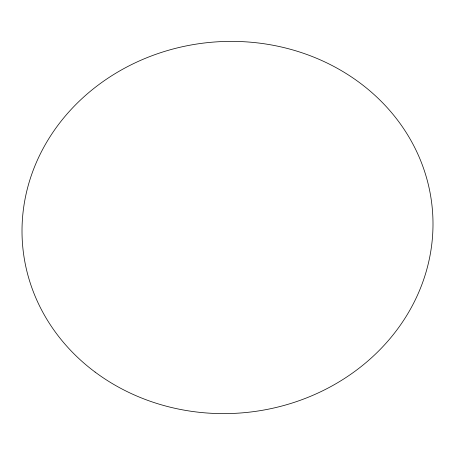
<?xml version="1.0" encoding="UTF-8"?>
<svg xmlns="http://www.w3.org/2000/svg" width="455" height="455" viewBox="0 0 455 455"><rect width="100%" height="100%" fill="white"/><g stroke="black" fill="none" stroke-linecap="round" stroke-linejoin="round"><path stroke-width="0.68" d="M95.095 372.076A205.66 185.936 -5.4 0 0 429.804 256.717A205.66 185.936 -5.4 0 0 157.606 53.707A205.66 185.936 -5.4 0 0 95.095 372.076"/></g></svg>
